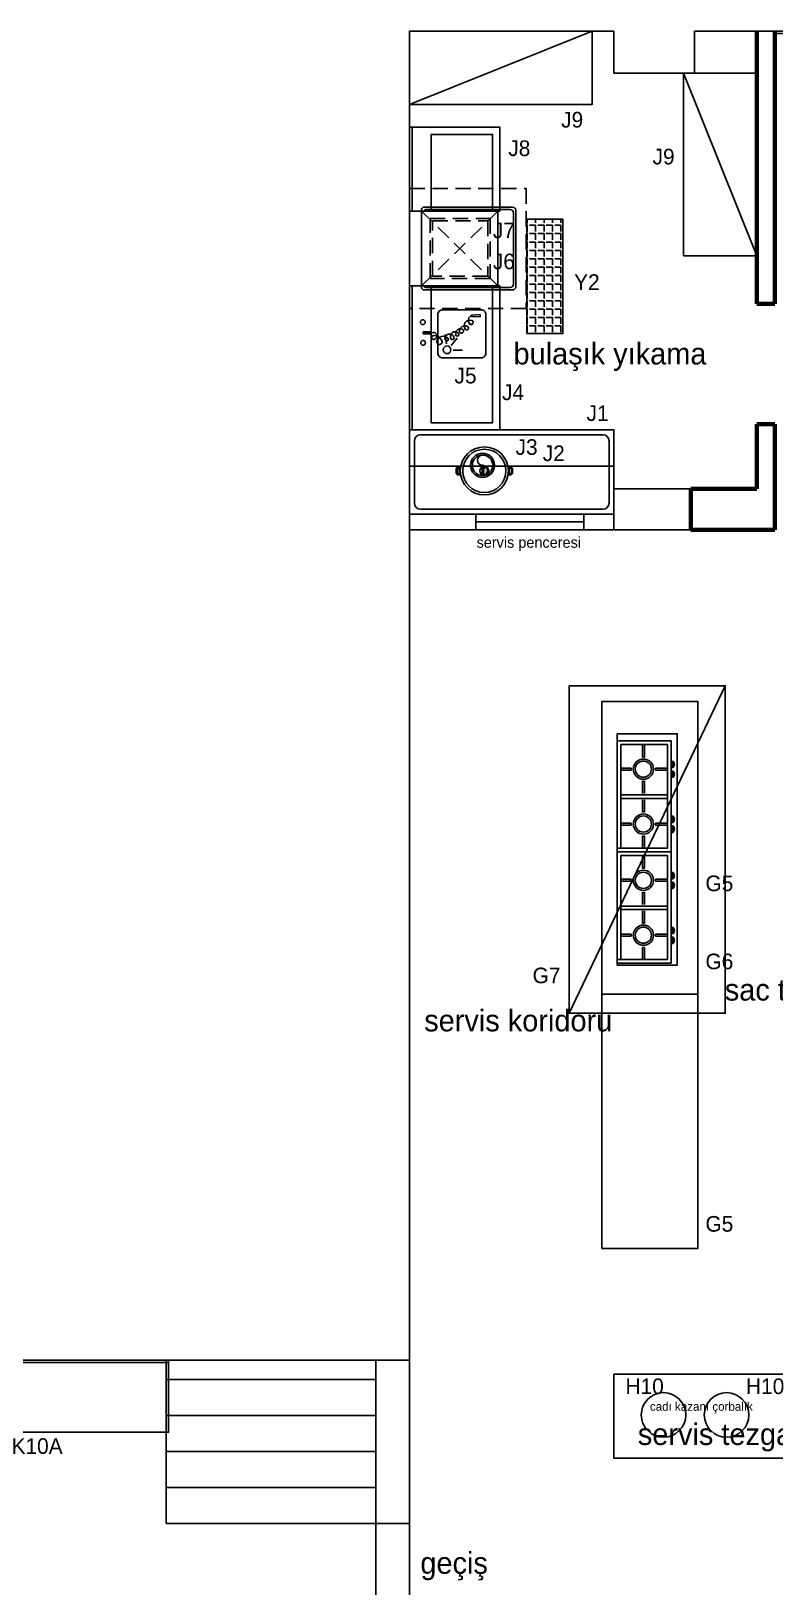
# Model space of a CAD drawing. Header units: millimetres. Extents: x 11848 to 21447, y 11375 to 20030.
# Drawn here: x 16575 to 17194, y 12136 to 13430 of the extents above; entities that cross this region are included whole.
import ezdxf

# ---------------------------------------------------------------- set-up
doc = ezdxf.new("R2010")
doc.units = ezdxf.units.MM
doc.linetypes.add('DASHED', pattern=[19.05, 12.7, -6.35])
doc.linetypes.add('HIDDENX2', pattern=[19.05, 12.7, -6.35])
doc.layers.add('dv', color=4, linetype='Continuous', lineweight=70)
doc.layers.add('S2000-002 Çizgi', color=1, linetype='Continuous')
doc.styles.add('TAKSİM', font='GOTHIC.TTF', dxfattribs={"height": 20})

# ---------------------------------------------------------------- blocks, each defined once
blk = doc.blocks.new('A$C7ED97EAE')
at = {"layer": 'S2000-002 Çizgi'}
for p, q in [((2, 78.5), (3.5, 78.5)), ((3.5, 88.5), (65.5, 88.5)), ((3.5, 15), (3.5, 88.5)), ((3.5, 78.5), (65.5, 78.5)), ((65.5, 88.5), (65.5, 15)), ((65.5, 78.5), (67, 78.5)), ((0, 3), (0, 76.5)), ((2, 5), (2, 75)), ((3.5, 76.5), (3.5, 76.5)), ((65.5, 76.5), (65.5, 76.5)), ((67, 75), (67, 5)), ((69, 76.5), (69, 3)), ((65.5, 15), (3.5, 15)), ((67, 15), (65.5, 15)), ((66, 0), (3, 0)), ((64, 2), (5, 2))]:
    blk.add_line(p, q, dxfattribs=at)
at = {"layer": 'S2000-002 Çizgi', "linetype": 'DASHED'}
for p, q in [((65.5, 78.5), (3.5, 15)), ((65.5, 15), (3.5, 78.5))]:
    blk.add_line(p, q, dxfattribs=at)
for points in [[(9.5, 21.5), (59.5, 21.5), (59.5, 71.5), (9.5, 71.5)], [(11.5, 23.5), (57.5, 23.5), (57.5, 69.5), (11.5, 69.5)]]:
    blk.add_lwpolyline(points, close=True, dxfattribs=at)
at = {"layer": 'S2000-002 Çizgi'}
for centre, radius, start, end in [((2, 76.5), 2, 90, 180), ((67, 76.5), 2, 0, 90), ((3.5, 75), 1.5, 90, 180), ((65.5, 75), 1.5, 0, 90), ((3, 3), 3, 180, 270), ((5, 5), 3, 180, 270), ((64, 5), 3, 270, 0), ((66, 3), 3, 270, 0)]:
    blk.add_arc(centre, radius, start, end, dxfattribs=at)
blk = doc.blocks.new('A$C7BE05278')
at = {"layer": 'S2000-002 Çizgi'}
h = blk.add_hatch(color=256, dxfattribs=at)
h.paths.add_polyline_path([(4.7, 9.9, -0.025454), (4.8, 10.4, 0.278063), (0.8, 7.5), (1.2, 7.3, -0.265675)])
h.paths.add_polyline_path([(5.4, 10.4, 0.028094), (4.8, 10.4, 0.025454), (4.7, 9.9, -0.030609), (5.2, 9.9, -0.027259)])
h.paths.add_polyline_path([(5.4, 10.4, 0.027259), (5.2, 9.9, -0.171751), (7.9, 9), (7.9, 9), (7.9, 9, -1.347305), (5.2, 7.1, -0.147228), (5.2, 9.9, 0.030609), (4.7, 9.9, 0.138731), (4.7, 7, 1.347306), (8.2, 9.4, 0.162476)])
h.paths.add_polyline_path([(12.5, 12.7), (12.7, 13.1, 0.483116), (4.8, 10.4, -0.028094), (5.4, 10.4, -0.470681)])
for p, q in [((14.4, 47.6), (14.3, 41.7)), ((14.4, 47.6), (14.3, 41.7)), ((14.3, 41.7), (15.9, 41.7)), ((14.3, 41.7), (15.9, 41.7)), ((16, 47.6), (14.4, 47.6)), ((16, 47.6), (14.4, 47.6)), ((15.1, 47.6), (15, 38.9)), ((15.9, 41.7), (16, 47.6)), ((15.9, 41.7), (16, 47.6)), ((0.5, 7.3), (0, 0)), ((0.5, 7.3), (0, 0)), ((0, 0), (1.9, 0)), ((1.5, 7.3), (0.5, 7.3)), ((1.5, 7.3), (0.5, 7.3)), ((1.9, 0), (1.5, 7.3)), ((1.9, 0), (1.5, 7.3))]:
    blk.add_line(p, q, dxfattribs=at)
for centre in [(6.3, 47.8), (23.5, 47.6)]:
    blk.add_circle(centre, 1.99, dxfattribs=at)
for centre, radius, start, end in [((17.8, 38.9), 2.86, 179.43, 359.43), ((19.1, 38.9), 1.6, 359.43, 179.43), ((25.1, 38.8), 7.64, 179.43, 242.0346), ((20, 25.6), 3.8, 74.9498, 261.6763), ((23.5, 30.9), 5.53, 105.7663, 225.7833), ((20.6, 27.9), 1.41, 225.7833, 74.9498), ((22.6, 34), 2.23, 242.0346, 105.7663), ((9.4, 8.6), 4.83, 57.0103, 197.5795), ((14.4, 12.6), 4.98, 103.1199, 200.7743), ((15.6, 16.7), 3.77, 86.0156, 220.6772), ((13.7, 15.7), 1.76, 236.8088, 103.1199), ((18.1, 21.1), 3.83, 52.4089, 229.1112), ((16.5, 19.2), 1.37, 229.1112, 116.3243), ((19.6, 23.1), 1.26, 261.6763, 52.4089), ((4.8, 5.6), 4.31, 51.245, 156.7533), ((6.4, 7.6), 1.7, 197.5795, 51.245), ((11.2, 11.3), 1.54, 200.7743, 57.0103)]:
    blk.add_arc(centre, radius, start, end, dxfattribs=at)
blk.add_solid([(15.9, 41.7), (14.3, 41.7), (16, 47.6), (14.4, 47.6)], dxfattribs=at)
blk = doc.blocks.new('A$C7327736A')
at = {"layer": 'S2000-002 Çizgi'}
for p, q in [((48.3, 44.3), (40.5, 45.4)), ((49.6, 40.5), (43.5, 35.4)), ((53.5, 38.8), (53.5, 30.9))]:
    blk.add_line(p, q, dxfattribs=at)
for points in [[(0, 75), (120, 75), (120, 0), (0, 0)], [(0, 75), (120, 75), (120, 73), (0, 73)], [(0, 57), (114, 57), (114, 6), (0, 6)]]:
    blk.add_lwpolyline(points, close=True, dxfattribs=at)
blk.add_lwpolyline([(56, 11.5), (24, 11.5, -0.414214), (20, 15.5), (20, 47.5, -0.414214), (24, 51.5), (56, 51.5, -0.414214), (60, 47.5), (60, 15.5, -0.414214)], format="xyb", close=True, dxfattribs=at)
blk.add_circle((53.3, 43.8), 3.19, dxfattribs=at)
blk.add_blockref('A$C7BE05278', (24, 16.2), dxfattribs=at)
blk = doc.blocks.new('A$C7C793963')
at = {"layer": 'S2000-002 Çizgi'}
for points in [[(0, 0), (0, 70), (75, 70), (75, 0)], [(2, 70), (0, 70), (0, 0), (2, 0)], [(18, 0), (18, 64), (69, 64), (69, 0)]]:
    blk.add_lwpolyline(points, close=True, dxfattribs=at)
blk = doc.blocks.new('A$C76B42F89')
at = {"layer": 'S2000-002 Çizgi'}
for points in [[(23.4, 43.1), (23.4, 44.9, 0.414214), (21.4, 46.9), (18.6, 46.9, 0.414214), (16.6, 44.9), (16.6, 43.1)], [(23.4, 3.7), (23.4, 2, -0.414214), (21.4, 0), (18.6, 0, -0.414214), (16.6, 2), (16.6, 3.7)]]:
    blk.add_lwpolyline(points, format="xyb", dxfattribs=at)
for points in [[(22.4, 44), (22.4, 44.9, 0.414214), (21.4, 45.9), (18.6, 45.9, 0.414214), (17.6, 44.9), (17.6, 44)], [(22.4, 2.8), (22.4, 2, -0.414214), (21.4, 1), (18.6, 1, -0.414214), (17.6, 2), (17.6, 2.8)]]:
    blk.add_lwpolyline(points, format="xyb", close=True, dxfattribs=at)
for points in [[(16.3, 23.4), (17.7, 21.7), (22.3, 21.7), (23.7, 23.1)], [(16.6, 24.8), (18.2, 22.7), (21.9, 22.7), (23.6, 24.1)]]:
    blk.add_lwpolyline(points, dxfattribs=at)
for radius in [20, 18, 3.66]:
    blk.add_circle((20, 23.4), radius, dxfattribs=at)
blk = doc.blocks.new('A$C11D10131')
at = {"layer": 'S2000-002 Çizgi'}
for p, q in [((0, 186.7), (45, 186.7)), ((0, 186.7), (45, 186.7)), ((15, 186.7), (0, 186.7)), ((0, 91.7), (0, 186.7)), ((3, 183.7), (42, 183.7)), ((3, 183.7), (3, 97.2)), ((21, 183.3), (21, 173.2)), ((22.6, 183.3), (22.6, 173.2)), ((42, 97.2), (42, 183.7)), ((45, 94.2), (45, 186.7)), ((3, 163.9), (11.7, 163.9)), ((3, 162.3), (11.7, 162.3)), ((31.9, 163.9), (42, 163.9)), ((31.9, 162.3), (42, 162.3)), ((21, 153), (21, 142.9)), ((22.6, 153), (22.6, 142.9)), ((42, 141.7), (3, 141.7)), ((42, 138.7), (3, 138.7)), ((21, 127.4), (21, 137.6)), ((22.6, 127.4), (22.6, 137.6)), ((3, 118.2), (11.7, 118.2)), ((3, 116.5), (11.7, 116.5)), ((31.9, 118.2), (42, 118.2)), ((31.9, 116.5), (42, 116.5)), ((21, 97.2), (21, 107.3)), ((22.6, 97.2), (22.6, 107.3)), ((0, 97.2), (42, 97.2)), ((0, 94.2), (45, 94.2)), ((15, 94.2), (0, 94.2)), ((0, 94.2), (45, 94.2)), ((0, 94.2), (45, 94.2)), ((15, 94.2), (0, 94.2)), ((3, 91.2), (42, 91.2)), ((3, 91.2), (3, 4.7)), ((21, 90.8), (21, 80.7)), ((22.6, 90.8), (22.6, 80.7)), ((42, 4.7), (42, 91.2)), ((45, 1.7), (45, 94.2)), ((3, 71.5), (11.7, 71.5)), ((3, 69.8), (11.7, 69.8)), ((31.9, 71.5), (42, 71.5)), ((31.9, 69.8), (42, 69.8)), ((21, 60.6), (21, 50.4)), ((22.6, 60.6), (22.6, 50.4)), ((42, 49.2), (3, 49.2)), ((42, 46.2), (3, 46.2)), ((21, 35), (21, 45.1)), ((22.6, 35), (22.6, 45.1)), ((3, 25.7), (11.7, 25.7)), ((3, 24), (11.7, 24)), ((21, 4.7), (21, 14.8)), ((22.6, 4.7), (22.6, 14.8)), ((31.9, 25.7), (42, 25.7)), ((31.9, 24), (42, 24)), ((0, 4.7), (42, 4.7)), ((0, 1.7), (45, 1.7)), ((15, 1.7), (0, 1.7))]:
    blk.add_line(p, q, dxfattribs=at)
for points in [[(0, 0), (0, 192.5), (50, 192.5), (50, 0)], [(45.5, 169.6), (45.5, 164.4), (46.5, 164.4), (46.5, 169.6)], [(45.5, 161.5), (45.5, 156.3), (46.5, 156.3), (46.5, 161.5)], [(45.5, 123.9), (45.5, 118.7), (46.5, 118.7), (46.5, 123.9)], [(45.5, 115.8), (45.5, 110.5), (46.5, 110.5), (46.5, 115.8)], [(45.5, 77.1), (45.5, 71.9), (46.5, 71.9), (46.5, 77.1)], [(45.5, 69), (45.5, 63.8), (46.5, 63.8), (46.5, 69)], [(45.5, 31.4), (45.5, 26.2), (46.5, 26.2), (46.5, 31.4)], [(45.5, 23.3), (45.5, 18), (46.5, 18), (46.5, 23.3)]]:
    blk.add_lwpolyline(points, close=True, dxfattribs=at)
for centre, radius in [((21.8, 163.1), 8.41), ((21.8, 163.1), 6.73), ((21.8, 117.4), 8.41), ((21.8, 117.4), 6.73), ((21.8, 70.6), 8.41), ((21.8, 70.6), 6.73), ((21.8, 24.9), 8.41), ((21.8, 24.9), 6.73)]:
    blk.add_circle(centre, radius, dxfattribs=at)
for centre, radius, start, end in [((21.8, 163.1), 10.1, 85.2198, 94.7802), ((43.9, 167), 3.71, 314.8838, 45.1162), ((21.8, 163.1), 10.1, 175.2198, 184.7802), ((21.8, 163.1), 10.1, 355.2198, 4.7802), ((43.9, 158.9), 3.71, 314.8838, 45.1162), ((21.8, 163.1), 10.1, 265.2198, 274.7802), ((21.8, 117.4), 10.1, 175.2198, 184.7802), ((21.8, 117.4), 10.1, 85.2198, 94.7802), ((21.8, 117.4), 10.1, 355.2198, 4.7802), ((43.9, 121.3), 3.71, 314.8838, 45.1162), ((21.8, 117.4), 10.1, 265.2198, 274.7802), ((43.9, 113.2), 3.71, 314.8838, 45.1162), ((21.8, 70.6), 10.1, 85.2198, 94.7802), ((21.8, 70.6), 10.1, 175.2198, 184.7802), ((21.8, 70.6), 10.1, 355.2198, 4.7802), ((43.9, 74.5), 3.71, 314.8838, 45.1162), ((43.9, 66.4), 3.71, 314.8838, 45.1162), ((21.8, 70.6), 10.1, 265.2198, 274.7802), ((21.8, 24.9), 10.1, 85.2198, 94.7802), ((43.9, 28.8), 3.71, 314.8838, 45.1162), ((21.8, 24.9), 10.1, 175.2198, 184.7802), ((21.8, 24.9), 10.1, 265.2198, 274.7802), ((21.8, 24.9), 10.1, 355.2198, 4.7802), ((43.9, 20.7), 3.71, 314.8838, 45.1162)]:
    blk.add_arc(centre, radius, start, end, dxfattribs=at)

msp = doc.modelspace()

# ---------------------------------------------------------------- hatches: boundary and pattern name
at = {"layer": 'S2000-002 Çizgi'}
h = msp.add_hatch(dxfattribs=at)
h.set_pattern_fill('ANGLE', color=256, angle=180)
h.set_pattern_definition([(180, (19313.504, 18807.9014), (1e-14, -6.985), [5.08, -1.905]), (270, (19313.504, 18807.9014), (6.985, 1e-14), [5.08, -1.905])])
h.paths.add_polyline_path([(17017.206, 13178.756), (16987.206, 13178.756), (16987.206, 13273.756), (17017.206, 13273.756)])
h = msp.add_hatch(color=256, dxfattribs=at)
edge = h.paths.add_edge_path(flags=17)
edge.add_arc((16950.324, 13069.043), 8.5, 0, 360)
edge = h.paths.add_edge_path()
edge.add_arc((16950.324, 13069.043), 10, 0, 360)
edge = h.paths.add_edge_path(flags=16)
edge.add_arc((16950.324, 13064.793), 4.25, 270, 450)

# ---------------------------------------------------------------- linework, layer by layer
for p, q in [((16889.63, 12188.322), (16889.63, 13430.36)), ((16889.63, 13430.36), (17059.63, 13430.36)), ((17059.63, 13430.36), (17059.63, 13395.36)), ((17126.63, 13395.36), (17126.63, 13430.36)), ((17126.63, 13430.36), (17535.63, 13430.36)), ((16889.63, 12324.36), (16889.63, 13414.36)), ((17059.63, 13395.36), (17126.63, 13395.36)), ((16944.63, 13028.443), (16944.63, 13015.36)), ((17034.63, 13028.443), (17034.63, 13015.36)), ((16944.63, 13021.901), (17034.63, 13021.901)), ((17123.63, 13015.36), (17193.63, 13015.36)), ((16341.076, 12324.36), (16687.076, 12324.36)), ((16687.076, 12324.36), (16687.076, 12188.322)), ((16687.076, 12324.36), (16889.63, 12324.36)), ((16861.63, 12188.322), (16861.63, 12324.36)), ((16861.63, 12308.322), (16687.076, 12308.322)), ((16687.076, 12278.322), (16861.63, 12278.322)), ((16861.63, 12248.322), (16687.076, 12248.322)), ((16687.076, 12248.322), (16861.63, 12248.322)), ((16861.63, 12218.322), (16687.076, 12218.322)), ((16687.076, 12218.322), (16861.63, 12218.322)), ((16889.63, 12188.322), (16889.63, 12218.322)), ((16687.076, 12188.322), (16861.63, 12188.322)), ((16861.63, 12188.322), (16861.63, 12069.322))]:
    msp.add_line(p, q)
for points in [[(17123.63, 13015.36), (17059.63, 13015.36), (17059.63, 13049.36), (17123.63, 13049.36)], [(17059.63, 13015.36), (16889.63, 13015.36), (16889.63, 13028.443), (17059.63, 13028.443)], [(16839.63, 12038.322), (16861.63, 12038.322), (16861.63, 11997.322), (16889.63, 11997.322), (16889.63, 12188.322), (16861.63, 12188.322), (16861.63, 12069.322), (16839.63, 12069.322)]]:
    msp.add_lwpolyline(points, close=True)
for centre in [(17100.931, 12278.782), (17153.383, 12278.782)]:
    msp.add_circle(centre, 18.544)
at = {"layer": 'dv'}
for p, q in [((17178.63, 13203.36), (17178.63, 13430.36)), ((17193.63, 13203.36), (17193.63, 13430.36)), ((17178.63, 13203.36), (17193.63, 13203.36)), ((17178.63, 13049.36), (17178.63, 13103.36)), ((17178.63, 13103.36), (17193.63, 13103.36)), ((17193.63, 13015.36), (17193.63, 13103.36)), ((17123.63, 13049.36), (17178.63, 13049.36)), ((17123.63, 13015.36), (17123.63, 13049.36)), ((17193.63, 13015.36), (17123.63, 13015.36))]:
    msp.add_line(p, q, dxfattribs=at)
at = {"layer": 'S2000-002 Çizgi'}
for p, q in [((16889.63, 13369.36), (17041.63, 13430.36)), ((17178.63, 13243.36), (17117.63, 13395.36)), ((17152.378, 12885.591), (17022.378, 12613.078))]:
    msp.add_line(p, q, dxfattribs=at)
for points in [[(16889.63, 13369.36), (17041.63, 13369.36), (17041.63, 13430.36), (16889.63, 13430.36)], [(17395.241, 13428.36), (17395.241, 13430.36), (17193.63, 13430.36), (17193.63, 13428.36)], [(17178.63, 13243.36), (17178.63, 13395.36), (17117.63, 13395.36), (17117.63, 13243.36)], [(16987.206, 13273.756), (17017.206, 13273.756), (17017.206, 13178.756), (16987.206, 13178.756)], [(16889.627, 13028.443), (17059.63, 13028.443), (17059.63, 13098.443), (16889.627, 13098.443)], [(16889.627, 13068.443), (17059.63, 13068.443), (17059.63, 13028.443), (16889.627, 13028.443)], [(17022.378, 12885.591), (17152.378, 12885.591), (17152.378, 12613.078), (17022.378, 12613.078)], [(17049.63, 12628.86), (17129.63, 12628.86), (17129.63, 12872.36), (17049.63, 12872.36)], [(17049.63, 12417.36), (17129.63, 12417.36), (17129.63, 12628.86), (17049.63, 12628.86)], [(17259.703, 12312.66), (17059.703, 12312.66), (17059.703, 12242.66), (17259.703, 12242.66)]]:
    msp.add_lwpolyline(points, close=True, dxfattribs=at)
at = {"layer": 'S2000-002 Çizgi', "linetype": 'HIDDENX2'}
msp.add_lwpolyline([(16986.627, 13299.443), (16986.627, 13199.443), (16889.627, 13199.443), (16889.627, 13299.443)], close=True, dxfattribs=at)
at = {"layer": 'S2000-002 Çizgi'}
msp.add_lwpolyline([(16898.627, 13032.443), (17050.63, 13032.443, 0.41421356), (17055.63, 13037.443), (17055.63, 13089.443, 0.41421356), (17050.63, 13094.443), (16898.627, 13094.443, 0.41421356), (16893.627, 13089.443), (16893.627, 13037.443, 0.41421356)], format="xyb", close=True, dxfattribs=at)
at = {"layer": 'S2000-002 Çizgi', "elevation": 0}
for points in [[(16523.963, 12264.36), (16688.963, 12264.36), (16688.963, 12324.36), (16523.963, 12324.36)], [(16523.963, 12322.36), (16688.963, 12322.36), (16688.963, 12324.36), (16523.963, 12324.36)]]:
    msp.add_lwpolyline(points, close=True, dxfattribs=at)
at = {"layer": 'S2000-002 Çizgi'}
for radius in [10, 8.5]:
    msp.add_circle((16950.324, 13069.043), radius, dxfattribs=at)
for centre, start, end in [((16950.324, 13073.293), 90, 270), ((16950.324, 13064.793), 270, 90)]:
    msp.add_arc(centre, 4.25, start, end, dxfattribs=at)

# ---------------------------------------------------------------- block references
for name, p in [('A$C7C793963', (16889.627, 13280.443)), ('A$C11D10131', (17062.378, 12653.078))]:
    msp.add_blockref(name, p)
at = {"xscale": -1, "rotation": 90}
msp.add_blockref('A$C7327736A', (16964.627, 13218.443), dxfattribs=at)
at = {"rotation": 270}
msp.add_blockref('A$C76B42F89', (16928.411, 13084.365), dxfattribs=at)
at = {"layer": 'S2000-002 Çizgi', "xscale": -1, "rotation": 90}
msp.add_blockref('A$C7ED97EAE', (16978.127, 13283.943), dxfattribs=at)

# ---------------------------------------------------------------- texts
at = {"style": 'TAKSİM'}
for s, height, p in [('J9', 13, (17015.713, 13350.109)), ('J8', 13, (16971.73, 13326.401)), ('J9', 13, (17091.811, 13319.428)), ('J7', 13, (16958.897, 13258.06)), ('J6', 13, (16958.897, 13232.184)), ('Y2', 13, (17026.529, 13215.024)), ('bulaşık yıkama', 18, (16976.1, 13152.96)), ('J5', 13, (16926.971, 13137.177)), ('J4', 13, (16966.505, 13123.292)), ('J1', 13, (17036.886, 13105.935)), ('J3', 13, (16977.801, 13077.731)), ('J2', 13, (17000.392, 13072.524)), ('servis penceresi', 9, (16945.332, 13000.4)), ('G5', 13, (17135.829, 12714.652)), ('G6', 13, (17135.829, 12649.657)), ('G7', 13, (16991.978, 12638.001)), ('sac tava ', 18, (17151.922, 12623.588)), ('servis koridoru', 18, (16901.763, 12597.969)), ('servis koridoru', 18, (16901.763, 12597.969)), ('G5', 13, (17135.829, 12431.273)), ('H10', 13, (17069.259, 12296.141)), ('H10', 13, (17169.567, 12296.141)), ('cadı kazanı çorbalık', 7.2, (17089.622, 12282.219)), ('servis tezgahı', 18, (17079.556, 12253.75)), ('K10A', 13, (16558.285, 12246.351)), ('geçiş', 18, (16898.56, 12146.559))]:
    msp.add_text(s, height=height, dxfattribs=at).set_placement(p)

doc.saveas('drawing.dxf')
